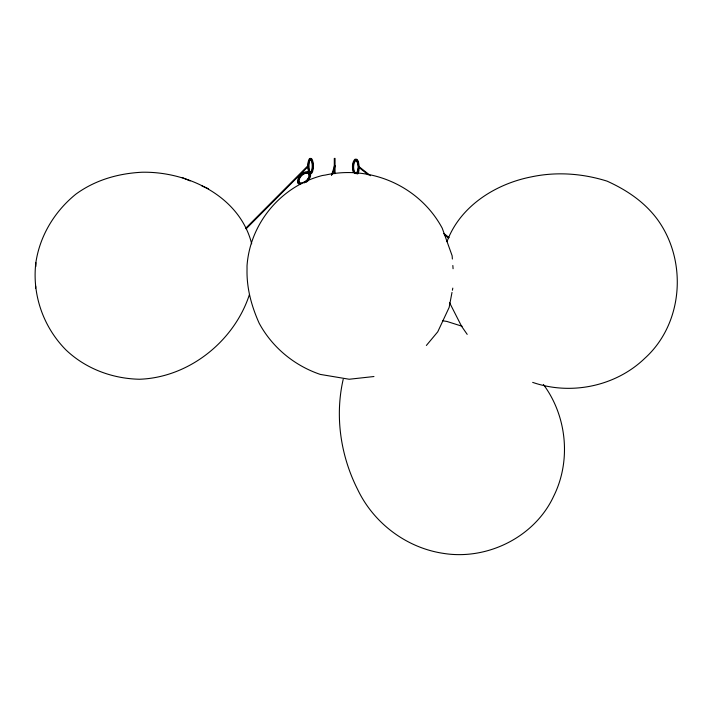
<?xml version="1.0" encoding="UTF-8"?>
<svg xmlns="http://www.w3.org/2000/svg" width="713" height="713" viewBox="0 0 713 713"><rect width="100%" height="100%" fill="white"/><g stroke="black" fill="none" stroke-linecap="round" stroke-linejoin="round"><path stroke-width="1.07" d="M249.372 294.719C234.221 341.224 188.954 377.534 139.507 379.245C112.333 378.674 85.631 368.728 65.872 349.851C43.279 326.946 31.978 294.656 35.864 262.642C39.857 235.638 54.714 211.298 75.828 194.186C95.15 180.041 118.198 173.437 141.905 172.243C187.831 171.272 239.898 196.414 251.68 243.81M35.819 266.502L35.864 262.642M35.65 288.23L35.677 286.216M370.537 175.719L359.076 166.69L358.514 167.341L358.995 166.806M359.076 167.27L358.719 166.69L357.035 173.901M309.585 176.468L308.916 173.446C304.094 171.521 296.947 178.419 299.674 183.134L300.574 183.553M331.438 175.487L334.575 165.639L334.771 166.396M299.879 184.533L297.651 182.662C296.599 176.922 303.622 169.988 309.299 172.074C313.257 174.667 306.029 179.712 307.624 181.049C308.399 180.451 306.608 179.872 306.946 180.87M334.575 166.396L334.673 165.621L335.03 166.138L332.472 174.605M343.203 379.307C334.709 416.24 340.609 455.839 357.641 489.457C373.648 523.146 406.437 547.86 443.334 553.368C487.425 560.516 534.902 536.916 553.751 496.061C571.327 460.714 566.924 416.044 543.377 384.441M451.997 292.401L449.154 307.419L437.737 331.83L426.374 345.457M452.399 290.262L452.808 288.114M359.272 167.092L358.381 161.396L357.026 159.347L355.448 159.347M358.051 171.762L358.452 170.371M334.352 166.174L334.566 165.666M446.989 241.68C459.947 206.271 495.464 183.909 531.194 176.913C556.461 171.512 582.521 173.437 607.093 181.147C626.335 189.863 643.705 201.405 656.646 218.383C687.662 259.764 683.696 323.149 644.873 358.238C615.684 386.428 570.908 395.626 532.673 382.382M357.757 173.901L358.871 170.995L359.218 166.833M299.861 176.877L298.391 180.87L299.202 182.662C304.023 184.578 311.171 177.689 308.444 172.974L305.066 172.787L302.25 174.364M359.236 167.207L358.55 167.127L368.354 174.917M308.631 166.04L307.909 165.728L308.257 166.414M308.132 166.361L308.408 165.728L307.802 166.067M308.39 166.254L246.11 228.837M299.594 177.172L302.428 174.204M245.584 228.374L307.882 165.755M304.032 183.018L307.374 180.389L307.624 181.049M306.162 182.376C308.756 180.193 312.392 175.888 309.772 172.546M356.901 173.5L355.573 173.5C352.926 169.961 352.926 164.079 355.573 160.541L357.516 161.218M373.96 376.526L349.201 379.245L320.333 374.423C294.353 365.653 272.223 347.365 259.149 323.194C251.475 305.993 246.52 288.007 247.037 269.024L247.019 265.86C250.005 223.312 281.056 186.111 322.356 175.505L325.386 175.05C371.348 164.828 419.912 186.592 442.238 228.205L452.14 255.78L452.372 259.015M307.339 171.967L308.702 172.047M300.779 184.132L298.346 183.562M442.693 320.779L446.891 321.438L462.167 326.269M354.851 173.5L356.179 173.5C358.826 169.961 358.826 164.079 356.179 160.541L354.851 160.541C352.213 163.91 352.498 169.088 354.236 172.822M182.056 177.466L190.121 180.915M201.984 185.959L208.561 188.776M443.807 233.418L449.11 237.607M444.199 234.657L448.637 238.151M308.497 165.897L307.927 166.138M467.193 334.37L461.587 326.287L449.573 302.695M358.612 167.207L357.668 161.396L356.304 159.347L354.726 159.347C351.741 162.947 352.16 168.384 353.363 172.644M297.847 181.913L298.123 183.143M353.3 169.079L353.603 170.995M452.844 265.494L453.076 268.73M335.039 158.348L335.039 173.633M334.299 158.348L334.299 173.633M312.303 162.172A7.647 2.415 -90 0 1 312.303 169.81M311.92 171.396A7.647 2.415 -90 0 1 307.882 167.974A7.647 2.415 -90 0 1 310.832 158.607M308.774 161.432A6.444 2.032 -90 0 1 312.178 164.32A6.444 2.032 -90 0 1 309.683 172.216M309.192 171.575A6.444 2.032 -90 0 1 308.774 170.55M308.444 169.213A6.444 2.032 -90 0 1 308.444 162.769M312.624 171.396A7.647 2.415 -90 0 0 311.536 158.607A7.647 2.415 -90 0 0 308.586 167.974A7.647 2.415 -90 0 0 312.624 171.396M312.356 170.55A6.444 2.032 -90 0 0 311.438 159.765A6.444 2.032 -90 0 0 308.952 167.662A6.444 2.032 -90 0 0 312.356 170.55"/></g></svg>
